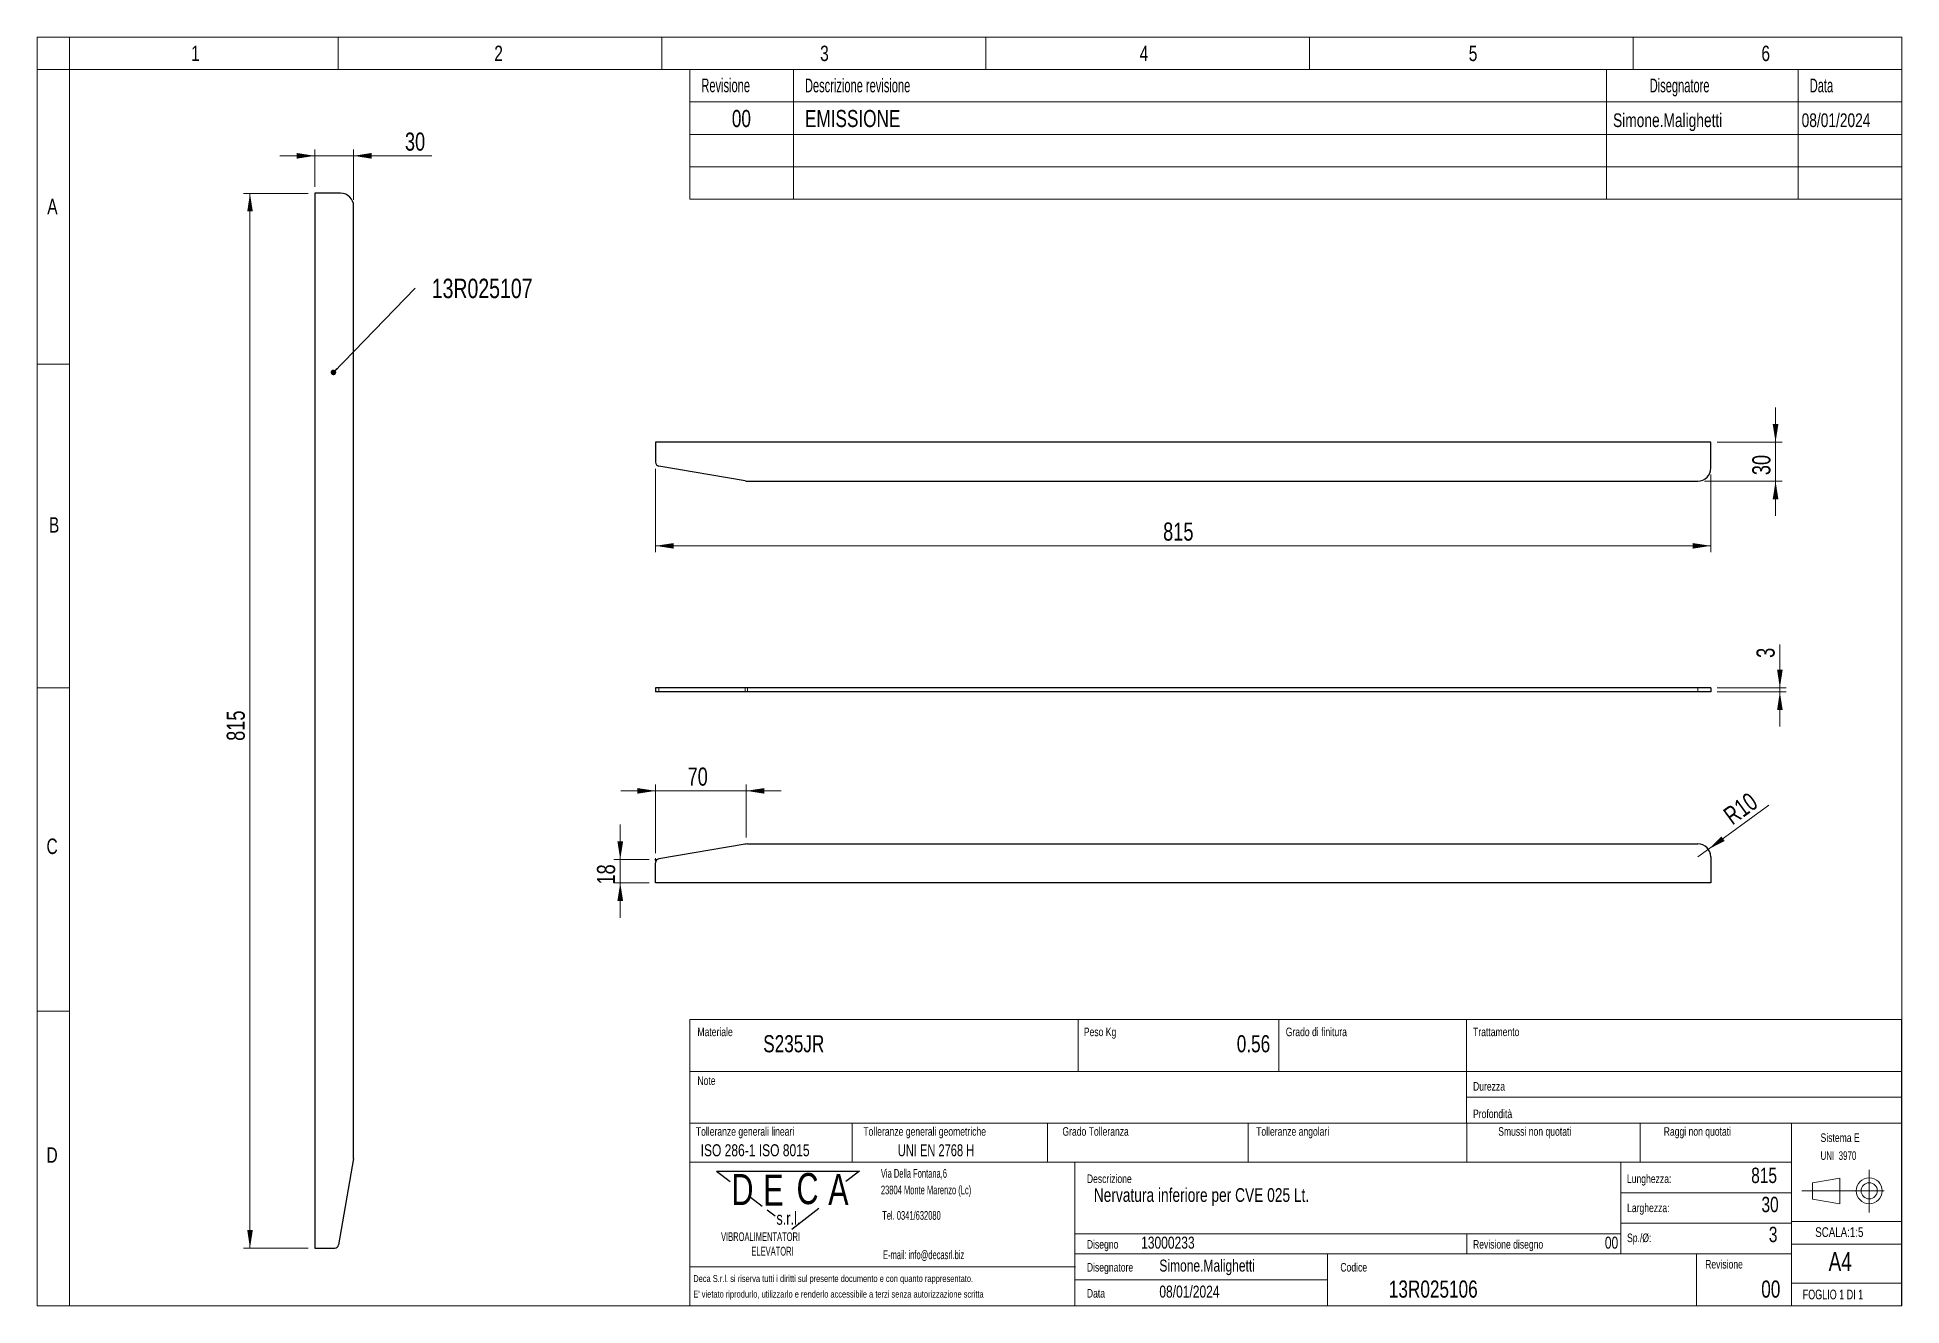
# Model space of a CAD drawing. Header units: millimetres. Extents: x 23 to 1463, y 33 to 1013.
import ezdxf

# ---------------------------------------------------------------- set-up
doc = ezdxf.new("R2010")
doc.units = ezdxf.units.MM
doc.header["$LTSCALE"] = 5
doc.linetypes.add('CENTERX2', pattern=[20.32, 12.7, -2.54, 2.54, -2.54])
doc.linetypes.add('HIDDEN', pattern=[1.905, 1.27, -0.635])
doc.layers.add('FORMAT', color=7, linetype='Continuous')
doc.layers.add('TESTO', color=179, linetype='Continuous')
doc.styles.add('SLDTEXTSTYLE0', font='TXT', dxfattribs={"width": 0.75})
doc.styles.add('SLDTEXTSTYLE1', font='TXT', dxfattribs={"width": 0.605})
doc.styles.add('SLDTEXTSTYLE2', font='TXT', dxfattribs={"width": 0.732984})
doc.styles.add('SLDTEXTSTYLE3', font='TXT', dxfattribs={"width": 0.643617})
doc.styles.add('SLDTEXTSTYLE4', font='TXT', dxfattribs={"width": 0.694444})
doc.styles.add('SLDTEXTSTYLE5', font='TXT', dxfattribs={"width": 0.692308})
doc.dimstyles.new('SLDDIMSTYLE0', dxfattribs={"dimtxt": 14, "dimasz": 14, "dimexe": 0, "dimexo": 0.0625, "dimgap": 3.5, "dimtad": 1, "dimrnd": 1e-09, "dimzin": 12, "dimdsep": 46, "dimtxsty": 'SLDTEXTSTYLE0', "dimsah": 1, "dimcen": 0.09, "dimadec": 0, "dimazin": 3, "dimtfac": 1, "dimtofl": 0, "dimtmove": 0, "dimatfit": 3, "dimfxl": 1, "dimfrac": 2, "dimtolj": 1, "dimtzin": 12, "dimarcsym": 0})
doc.dimstyles.new('SLDDIMSTYLE1', dxfattribs={"dimtxt": 14, "dimasz": 14, "dimexe": 0, "dimexo": 0.0625, "dimgap": 3.5, "dimtad": 1, "dimrnd": 1e-09, "dimzin": 12, "dimdsep": 46, "dimtxsty": 'SLDTEXTSTYLE0', "dimsah": 1, "dimcen": 0.09, "dimadec": 0, "dimazin": 3, "dimtfac": 1, "dimtmove": 0, "dimatfit": 0, "dimfxl": 1, "dimfrac": 2, "dimtolj": 1, "dimtzin": 12, "dimarcsym": 0})
doc.dimstyles.new('SLDDIMSTYLE2', dxfattribs={"dimtxt": 14, "dimasz": 14, "dimexe": 0, "dimexo": 0.0625, "dimgap": 3.5, "dimtad": 1, "dimrnd": 1e-09, "dimzin": 12, "dimdsep": 46, "dimtxsty": 'SLDTEXTSTYLE0', "dimsah": 1, "dimcen": 0, "dimadec": 0, "dimazin": 3, "dimtfac": 1, "dimtofl": 0, "dimtmove": 0, "dimatfit": 3, "dimfxl": 1, "dimfrac": 2, "dimtolj": 1, "dimtzin": 12, "dimarcsym": 0})
doc.dimstyles.new('SLDDIMSTYLE3', dxfattribs={"dimtxt": 0.18, "dimasz": 4.307692, "dimexe": 0, "dimexo": 0.0625, "dimgap": 0, "dimtad": 0, "dimtih": 1, "dimtoh": 1, "dimdec": 0, "dimrnd": 1e-09, "dimzin": 0, "dimdsep": 46, "dimtxsty": 'Standard', "dimblk1": 'DOT', "dimblk2": 'DOT', "dimsah": 1, "dimcen": 0.09, "dimadec": 0, "dimazin": 0, "dimtfac": 4.307692, "dimtdec": 0, "dimtofl": 0, "dimtmove": 0, "dimatfit": 3, "dimldrblk": 'DOT', "dimfxl": 1, "dimfrac": 2, "dimtolj": 1, "dimtzin": 0, "dimarcsym": 0})

# ---------------------------------------------------------------- blocks, each defined once
blk = doc.blocks.new('_D')
at = {"color": 7, "linetype": 'Continuous', "lineweight": 0}
for p, q in [((500.1, 679.6), (500.1, 615.1)), ((1315.1, 675.1), (1315.1, 615.1)), ((500.1, 620.1), (1315.1, 620.1))]:
    blk.add_line(p, q, dxfattribs=at)
at = {"color": 7, "linetype": 'Continuous', "lineweight": 18}
for points in [[(500.1, 620.1), (514.1, 617.9), (514.1, 622.2)], [(1315.1, 620.1), (1301.1, 622.2), (1301.1, 617.9)]]:
    blk.add_solid(points, dxfattribs=at)
at = {"color": 7, "linetype": 'Continuous', "lineweight": 18, "insert": (892.1, 638.1), "char_height": 14, "attachment_point": 1, "style": 'SLDTEXTSTYLE0'}
blk.add_mtext('815', dxfattribs=at)
blk = doc.blocks.new('_D_1')
at = {"color": 7, "linetype": 'Continuous', "lineweight": 0}
for p, q in [((1365.1, 700.1), (1365.1, 727)), ((1320.1, 700.1), (1370.1, 700.1)), ((1365.1, 700.1), (1365.1, 670.1)), ((1310.1, 670.1), (1370.1, 670.1)), ((1365.1, 670.1), (1365.1, 643.2))]:
    blk.add_line(p, q, dxfattribs=at)
at = {"color": 7, "linetype": 'Continuous', "lineweight": 18}
for points in [[(1365.1, 700.1), (1367.3, 714.1), (1362.9, 714.1)], [(1365.1, 670.1), (1362.9, 656.1), (1367.3, 656.1)]]:
    blk.add_solid(points, dxfattribs=at)
at = {"color": 7, "linetype": 'Continuous', "lineweight": 18, "insert": (1347.1, 674.7), "char_height": 14, "attachment_point": 1, "rotation": 90, "style": 'SLDTEXTSTYLE0'}
blk.add_mtext('30', dxfattribs=at)
blk = doc.blocks.new('_D_2')
at = {"color": 7, "linetype": 'Continuous', "lineweight": 0}
for p, q in [((1368.4, 510.3), (1368.4, 543.8)), ((1320.1, 510.3), (1373.4, 510.3)), ((1320.1, 507.3), (1373.4, 507.3)), ((1368.4, 510.3), (1368.4, 507.3)), ((1368.4, 507.3), (1368.4, 480.4))]:
    blk.add_line(p, q, dxfattribs=at)
at = {"color": 7, "linetype": 'Continuous', "lineweight": 18}
for points in [[(1368.4, 510.3), (1370.6, 524.3), (1366.3, 524.3)], [(1368.4, 507.3), (1366.3, 493.3), (1370.6, 493.3)]]:
    blk.add_solid(points, dxfattribs=at)
at = {"color": 7, "linetype": 'Continuous', "lineweight": 18, "insert": (1350.4, 533.5), "char_height": 14, "attachment_point": 1, "rotation": 90, "style": 'SLDTEXTSTYLE0'}
blk.add_mtext('3', dxfattribs=at)
blk = doc.blocks.new('_D_3')
at = {"color": 7, "linetype": 'Continuous', "lineweight": 0}
for p, q in [((472.8, 377.7), (472.8, 404.7)), ((495.1, 377.7), (467.8, 377.7)), ((472.8, 377.7), (472.8, 359.7)), ((495.1, 359.7), (467.8, 359.7)), ((472.8, 359.7), (472.8, 332.8))]:
    blk.add_line(p, q, dxfattribs=at)
at = {"color": 7, "linetype": 'Continuous', "lineweight": 18}
for points in [[(472.8, 377.7), (475, 391.7), (470.6, 391.7)], [(472.8, 359.7), (470.6, 345.7), (475, 345.7)]]:
    blk.add_solid(points, dxfattribs=at)
at = {"color": 7, "linetype": 'Continuous', "lineweight": 18, "insert": (454.8, 358.4), "char_height": 14, "attachment_point": 1, "rotation": 90, "style": 'SLDTEXTSTYLE0'}
blk.add_mtext('18', dxfattribs=at)
blk = doc.blocks.new('_D_4')
at = {"color": 7, "linetype": 'Continuous', "lineweight": 0}
for p, q in [((500.1, 382.7), (500.1, 435.8)), ((570.1, 394.7), (570.1, 435.8)), ((500.1, 430.8), (473.2, 430.8)), ((500.1, 430.8), (570.1, 430.8)), ((570.1, 430.8), (597, 430.8))]:
    blk.add_line(p, q, dxfattribs=at)
at = {"color": 7, "linetype": 'Continuous', "lineweight": 18}
for points in [[(500.1, 430.8), (486.1, 432.9), (486.1, 428.6)], [(570.1, 430.8), (584.1, 428.6), (584.1, 432.9)]]:
    blk.add_solid(points, dxfattribs=at)
at = {"color": 7, "linetype": 'Continuous', "lineweight": 18, "insert": (524.8, 448.8), "char_height": 14, "attachment_point": 1, "style": 'SLDTEXTSTYLE0'}
blk.add_mtext('70', dxfattribs=at)
blk = doc.blocks.new('_D_5')
at = {"color": 7, "linetype": 'Continuous', "lineweight": 0}
for q in [(1359.9, 419.6), (1305.1, 379.7)]:
    blk.add_line((1313.2, 385.6), q, dxfattribs=at)
at = {"color": 7, "linetype": 'Continuous', "lineweight": 18}
blk.add_solid([(1313.2, 385.6), (1325.8, 392.1), (1323.2, 395.6)], dxfattribs=at)
at = {"color": 7, "linetype": 'Continuous', "lineweight": 18, "insert": (1323.5, 415.2), "char_height": 14, "attachment_point": 1, "rotation": 36.0436, "style": 'SLDTEXTSTYLE0'}
blk.add_mtext('R10', dxfattribs=at)
blk = doc.blocks.new('_D_6')
at = {"color": 7, "linetype": 'Continuous', "lineweight": 0}
for p, q in [((231.8, 892.4), (181.8, 892.4)), ((186.8, 892.4), (186.8, 77.4)), ((231.8, 77.4), (181.8, 77.4))]:
    blk.add_line(p, q, dxfattribs=at)
at = {"color": 7, "linetype": 'Continuous', "lineweight": 18}
for points in [[(186.8, 892.4), (184.7, 878.4), (189, 878.4)], [(186.8, 77.4), (189, 91.4), (184.7, 91.4)]]:
    blk.add_solid(points, dxfattribs=at)
at = {"color": 7, "linetype": 'Continuous', "lineweight": 18, "insert": (168.8, 469.4), "char_height": 14, "attachment_point": 1, "rotation": 90, "style": 'SLDTEXTSTYLE0'}
blk.add_mtext('815', dxfattribs=at)
blk = doc.blocks.new('_D_7')
at = {"color": 7, "linetype": 'Continuous', "lineweight": 0}
for p, q in [((236.8, 897.4), (236.8, 926.4)), ((266.8, 887.4), (266.8, 926.4)), ((236.8, 921.4), (209.9, 921.4)), ((236.8, 921.4), (266.8, 921.4)), ((266.8, 921.4), (327.2, 921.4))]:
    blk.add_line(p, q, dxfattribs=at)
at = {"color": 7, "linetype": 'Continuous', "lineweight": 18}
for points in [[(236.8, 921.4), (222.8, 923.6), (222.8, 919.2)], [(266.8, 921.4), (280.8, 919.2), (280.8, 923.6)]]:
    blk.add_solid(points, dxfattribs=at)
at = {"color": 7, "linetype": 'Continuous', "lineweight": 18, "insert": (306.5, 939.4), "char_height": 14, "attachment_point": 1, "style": 'SLDTEXTSTYLE0'}
blk.add_mtext('30', dxfattribs=at)
blk = doc.blocks.new('SW_NOTE_0')
at = {"color": 0, "linetype": 'Continuous', "lineweight": 0, "insert": (51.8, 7.2), "char_height": 15, "attachment_point": 2, "style": 'SLDTEXTSTYLE0'}
blk.add_mtext('13R025107', dxfattribs=at)
blk = doc.blocks.new('_Dot')
at = {"color": 0, "linetype": 'ByBlock', "lineweight": -2}
blk.add_line((-0.5, 0), (-1, 0), dxfattribs=at)
at = {"color": 0, "linetype": 'ByBlock', "const_width": 0.5}
blk.add_lwpolyline([(-0.25, 0, 1), (0.25, 0, 1)], format="xyb", close=True, dxfattribs=at)

msp = doc.modelspace()

# ---------------------------------------------------------------- linework, layer by layer
at = {"color": 7, "linetype": 'Continuous', "lineweight": 18}
for p, q in [((22.536, 987.991), (22.536, 1012.991)), ((22.536, 1012.991), (47.536, 1012.991)), ((47.536, 1012.991), (1462.536, 1012.991)), ((47.536, 987.991), (47.536, 1012.991)), ((255.036, 1012.991), (255.036, 987.991)), ((505.036, 1012.991), (505.036, 987.991)), ((755.036, 1012.991), (755.036, 987.991)), ((1005.036, 1012.991), (1005.036, 987.991)), ((1255.036, 1012.991), (1255.036, 987.991)), ((1462.536, 1012.991), (1462.536, 987.991)), ((22.536, 32.991), (22.536, 987.991)), ((22.536, 987.991), (47.536, 987.991)), ((47.536, 32.991), (47.536, 987.991)), ((47.536, 987.991), (1462.536, 987.991)), ((1462.536, 987.991), (526.536, 987.991)), ((526.536, 987.991), (1462.536, 987.991)), ((526.536, 962.991), (526.536, 987.991)), ((526.536, 987.991), (1462.536, 987.991)), ((606.536, 962.991), (606.536, 987.991)), ((1234.596, 962.991), (1234.596, 987.991)), ((1382.536, 962.991), (1382.536, 987.991)), ((1462.536, 32.991), (1462.536, 987.991)), ((1462.536, 962.991), (1462.536, 987.991)), ((1462.536, 962.991), (1462.536, 987.991)), ((526.536, 962.991), (1462.536, 962.991)), ((526.536, 962.991), (526.536, 887.991)), ((606.536, 962.991), (606.536, 887.991)), ((1234.596, 962.991), (1234.596, 887.991)), ((1382.536, 962.991), (1382.536, 887.991)), ((1462.536, 962.991), (1462.536, 887.991)), ((1462.536, 962.991), (1462.536, 887.991)), ((526.536, 937.991), (1462.536, 937.991)), ((526.536, 912.991), (1462.536, 912.991)), ((526.536, 887.991), (1462.536, 887.991)), ((47.536, 760.491), (22.536, 760.491)), ((47.536, 510.491), (22.536, 510.491)), ((47.536, 260.491), (22.536, 260.491)), ((526.481, 254.004), (526.481, 33.004)), ((526.481, 254.004), (1462.482, 254.004)), ((826.481, 254.004), (826.481, 214.004)), ((981.481, 254.004), (981.481, 214.004)), ((1126.481, 214.004), (1126.481, 254.004)), ((1462.482, 254.004), (1462.482, 33.004)), ((1462.536, 253.991), (1462.536, 32.991)), ((526.481, 214.004), (1462.482, 214.004)), ((1126.481, 214.004), (1126.481, 173.999)), ((1126.481, 194.004), (1462.482, 194.004)), ((526.481, 173.999), (1462.482, 173.999)), ((651.814, 173.999), (651.814, 144.004)), ((802.801, 173.999), (802.801, 144.004)), ((957.702, 173.999), (957.702, 144.004)), ((1126.563, 173.999), (1126.563, 144.004)), ((1260.539, 173.999), (1260.539, 144.004)), ((1377.481, 173.999), (1377.481, 33.004)), ((526.481, 144.004), (823.981, 144.004)), ((823.981, 144.004), (823.981, 33.004)), ((823.981, 144.004), (1377.481, 144.004)), ((1245.635, 144.004), (1245.635, 120.337)), ((1414.856, 131.645), (1393.586, 127.895)), ((1414.856, 131.645), (1414.754, 111.645)), ((1245.635, 120.337), (1245.635, 96.671)), ((1245.635, 120.337), (1377.481, 120.337)), ((1393.586, 127.895), (1393.586, 115.395)), ((1414.754, 111.645), (1393.586, 115.395)), ((823.981, 88.504), (1245.635, 88.504)), ((1126.563, 88.504), (1126.563, 73.004)), ((1245.635, 96.671), (1245.635, 73.004)), ((1245.635, 96.671), (1377.481, 96.671)), ((1377.481, 98.004), (1462.482, 98.004)), ((1377.482, 98.004), (1462.482, 98.004)), ((1377.482, 98.004), (1377.482, 33.004)), ((823.981, 73.004), (1377.481, 73.004)), ((1019.086, 73.004), (1019.086, 33.004)), ((1304.012, 73.004), (1304.012, 33.004)), ((1377.482, 80.504), (1462.482, 80.504)), ((526.481, 63.004), (824.308, 63.004)), ((1019.086, 53.004), (823.981, 53.004)), ((1377.482, 50.504), (1462.482, 50.504)), ((22.536, 32.991), (47.536, 32.991)), ((47.536, 32.991), (1462.536, 32.991)), ((526.481, 33.004), (1462.482, 33.004)), ((526.482, 33.004), (1462.482, 33.004)), ((526.535, 32.991), (1462.536, 32.991))]:
    msp.add_line(p, q, dxfattribs=at)
at = {"color": 7, "linetype": 'Continuous', "lineweight": 25}
for p, q in [((236.848, 892.448), (236.848, 77.448)), ((256.848, 892.448), (236.848, 892.448)), ((266.848, 148.298), (266.848, 882.448)), ((1315.101, 700.094), (500.101, 700.094)), ((500.101, 700.094), (500.101, 684.623)), ((1315.101, 680.094), (1315.101, 700.094)), ((569.262, 670.238), (502.594, 681.667)), ((570.952, 670.094), (1305.101, 670.094)), ((500.101, 510.291), (500.101, 507.291)), ((1315.101, 510.291), (500.101, 510.291)), ((1315.101, 507.291), (500.101, 507.291)), ((1315.101, 510.291), (1315.101, 507.291)), ((569.262, 389.598), (502.594, 378.17)), ((570.952, 389.742), (1305.101, 389.742)), ((500.101, 359.742), (500.101, 375.213)), ((1315.101, 379.742), (1315.101, 359.742)), ((1315.101, 359.742), (500.101, 359.742)), ((266.704, 146.609), (255.275, 79.941)), ((236.848, 77.448), (252.319, 77.448))]:
    msp.add_line(p, q, dxfattribs=at)
at = {"color": 7, "linetype": 'HIDDEN', "lineweight": 18}
for p, q in [((502.594, 507.291), (502.594, 510.291)), ((569.262, 510.291), (569.262, 507.291)), ((570.952, 507.291), (570.952, 510.291)), ((1305.101, 510.291), (1305.101, 507.291))]:
    msp.add_line(p, q, dxfattribs=at)
at = {"color": 7, "linetype": 'Continuous', "lineweight": 0}
for p, q in [((569.952, 389.742), (569.101, 389.742)), ((569.952, 389.742), (569.101, 389.742)), ((569.952, 389.742), (569.101, 389.742)), ((570.248, 389.767), (571.087, 389.911)), ((570.248, 389.767), (571.087, 389.911)), ((570.248, 389.767), (571.087, 389.911)), ((501.608, 378.001), (499.115, 377.573)), ((500.101, 376.213), (500.101, 378.742))]:
    msp.add_line(p, q, dxfattribs=at)
at = {"color": 7, "linetype": 'CENTERX2', "lineweight": 18}
for p, q in [((1437.45, 138.048), (1437.45, 105.074)), ((1385.484, 121.788), (1452.973, 121.788))]:
    msp.add_line(p, q, dxfattribs=at)
at = {"color": 7, "linetype": 'Continuous', "lineweight": 18}
for radius in [10, 6.25]:
    msp.add_circle((1437.45, 121.788), radius, dxfattribs=at)
at = {"color": 7, "linetype": 'Continuous', "lineweight": 25}
for centre, radius, start, end in [((256.848, 882.448), 10, 0, 90), ((503.101, 684.623), 3, 180, 260.272421), ((1305.101, 680.094), 10, 270, 0), ((570.952, 680.094), 10, 260.272421, 270), ((570.952, 379.742), 10, 90, 99.727579), ((1305.101, 379.742), 10, 0, 90), ((503.101, 375.213), 3, 99.727579, 180), ((256.848, 148.298), 10, 350.272421, 0), ((252.319, 80.448), 3, 270, 350.272421)]:
    msp.add_arc(centre, radius, start, end, dxfattribs=at)
at = {"layer": 'TESTO'}
for p, q in [((547.239, 137.044), (657.594, 137.044)), ((547.239, 137.044), (557.621, 129.068)), ((657.594, 137.044), (647.121, 128.998)), ((573.386, 116.957), (582.422, 110.016)), ((586.243, 107.14), (592.35, 102.36)), ((626.23, 108.129), (605.242, 92.006))]:
    msp.add_line(p, q, dxfattribs=at)

# ---------------------------------------------------------------- block references
at = {"color": 7, "linetype": 'Continuous', "lineweight": 0}
msp.add_blockref('SW_NOTE_0', (314.316, 819.253), dxfattribs=at)

# ---------------------------------------------------------------- texts
for s, insert, char_height, attachment_point, style in [('1', (141.281, 1006.507), 11.906, 1, 'SLDTEXTSTYLE0'), ('2', (375.513, 1006.507), 11.906, 1, 'SLDTEXTSTYLE0'), ('3', (627.17, 1006.507), 11.906, 1, 'SLDTEXTSTYLE0'), ('4', (873.969, 1006.507), 11.906, 1, 'SLDTEXTSTYLE0'), ('5', (1128.136, 1006.507), 11.906, 1, 'SLDTEXTSTYLE0'), ('6', (1354.179, 1006.507), 11.906, 1, 'SLDTEXTSTYLE0'), ('Revisione', (535.434, 981.135), 10.5833, 1, 'SLDTEXTSTYLE1'), ('Descrizione revisione', (615.443, 981.044), 10.58333, 1, 'SLDTEXTSTYLE1'), ('Disegnatore', (1267.907, 981.044), 10.58333, 1, 'SLDTEXTSTYLE1'), ('Data', (1391.5, 981.044), 10.5833, 1, 'SLDTEXTSTYLE1'), ('00', (558.973, 956.839), 13.2292, 1, 'SLDTEXTSTYLE0'), ('EMISSIONE', (615.443, 956.839), 13.2292, 1, 'SLDTEXTSTYLE0'), ('Simone.Malighetti', (1239.594, 954.208), 10.58333, 1, 'SLDTEXTSTYLE0'), ('08/01/2024', (1385.24, 954.208), 10.5833, 1, 'SLDTEXTSTYLE0'), ('A', (30.241, 888.203), 11.906, 1, 'SLDTEXTSTYLE0'), ('B', (31.564, 642.228), 11.906, 1, 'SLDTEXTSTYLE0'), ('C', (29.668, 393.897), 11.906, 1, 'SLDTEXTSTYLE0'), ('Materiale', (532.393, 247.868), 6.6146, 1, 'SLDTEXTSTYLE0'), ('Peso Kg', (830.828, 247.868), 6.6146, 1, 'SLDTEXTSTYLE0'), ('Grado di finitura', (986.808, 247.868), 6.61458, 1, 'SLDTEXTSTYLE0'), ('Trattamento', (1131.481, 247.868), 6.61458, 1, 'SLDTEXTSTYLE0'), ('S235JR', (583.203, 242.018), 13.2292, 1, 'SLDTEXTSTYLE0'), ('0.56', (974.779, 242.018), 13.2292, 3, 'SLDTEXTSTYLE0'), ('Note', (532.393, 210.202), 6.6146, 1, 'SLDTEXTSTYLE0'), ('Durezza', (1131.436, 205.812), 6.6146, 1, 'SLDTEXTSTYLE0'), ('Profondità', (1131.436, 184.548), 6.6146, 1, 'SLDTEXTSTYLE0'), ('Tolleranze generali lineari', (531.208, 170.935), 6.61458, 1, 'SLDTEXTSTYLE0'), ('Tolleranze generali geometriche', (660.53, 170.935), 6.61458, 1, 'SLDTEXTSTYLE0'), ('Grado Tolleranza', (814.329, 170.935), 6.61458, 1, 'SLDTEXTSTYLE0'), ('Tolleranze angolari', (963.933, 170.935), 6.61458, 1, 'SLDTEXTSTYLE0'), ('Smussi non quotati', (1150.899, 170.935), 6.61458, 1, 'SLDTEXTSTYLE0'), ('Raggi non quotati', (1278.712, 170.935), 6.61458, 1, 'SLDTEXTSTYLE0'), ('Sistema E', (1399.838, 166.117), 6.6146, 1, 'SLDTEXTSTYLE0'), ('D', (29.668, 155.359), 11.906, 1, 'SLDTEXTSTYLE0'), ('ISO 286-1 ISO 8015', (534.862, 157.734), 9.26042, 1, 'SLDTEXTSTYLE0'), ('UNI EN 2768 H', (687.103, 157.734), 9.26042, 1, 'SLDTEXTSTYLE5'), ('UNI  3970', (1399.838, 152.298), 6.6146, 1, 'SLDTEXTSTYLE4'), ('Descrizione', (833.184, 134.402), 6.61458, 1, 'SLDTEXTSTYLE0'), ('Lunghezza:', (1250.318, 134.402), 6.6146, 1, 'SLDTEXTSTYLE0'), ('815', (1366.215, 139.666), 11.9062, 3, 'SLDTEXTSTYLE0'), ('Nervatura inferiore per CVE 025 Lt.', (838.535, 123.811), 10.58333, 1, 'SLDTEXTSTYLE0'), ('30', (1367.499, 117.162), 11.9062, 3, 'SLDTEXTSTYLE0'), ('Larghezza:', (1250.397, 111.899), 6.6146, 1, 'SLDTEXTSTYLE0'), ('13000233', (875.09, 86.355), 9.2604, 1, 'SLDTEXTSTYLE0'), ('00', (1243.572, 86.355), 9.2604, 3, 'SLDTEXTSTYLE0'), ('Sp./Ø:', (1250.397, 88.761), 6.6146, 1, 'SLDTEXTSTYLE0'), ('3', (1366.55, 94.025), 11.906, 3, 'SLDTEXTSTYLE0'), ('SCALA:1:5', (1395.734, 93.602), 7.5, 1, 'SLDTEXTSTYLE0'), ('Disegno', (833.184, 83.724), 6.6146, 1, 'SLDTEXTSTYLE0'), ('Revisione disegno', (1131.436, 83.724), 6.61458, 1, 'SLDTEXTSTYLE0'), ('A4', (1406.074, 74.469), 14.5521, 1, 'SLDTEXTSTYLE0'), ('Disegnatore', (833.184, 65.984), 6.61458, 1, 'SLDTEXTSTYLE0'), ('Simone.Malighetti', (889.162, 68.615), 9.26042, 1, 'SLDTEXTSTYLE0'), ('Codice', (1028.985, 65.984), 6.6146, 1, 'SLDTEXTSTYLE0'), ('Revisione', (1310.731, 68.342), 6.6146, 1, 'SLDTEXTSTYLE0'), ('Deca S.r.l. si riserva tutti i diritti sul presente documento e con quanto rappresentato.', (529.189, 56.63), 5.29167, 1, 'SLDTEXTSTYLE0'), ("E' vietato riprodurlo, utilizzarlo e renderlo accessibile a terzi senza autorizzazione scritta", (529.189, 44.575), 5.29167, 1, 'SLDTEXTSTYLE0'), ('Data', (833.184, 45.89), 6.6146, 1, 'SLDTEXTSTYLE0'), ('08/01/2024', (889.162, 48.522), 9.2604, 1, 'SLDTEXTSTYLE0'), ('13R025106', (1066.421, 52.469), 13.2292, 1, 'SLDTEXTSTYLE0'), ('00', (1368.808, 52.469), 13.2292, 3, 'SLDTEXTSTYLE0'), ('FOGLIO 1 DI 1', (1386.098, 45.426), 7.5, 1, 'SLDTEXTSTYLE5')]:
    msp.add_mtext(s, dxfattribs=dict(at, insert=insert, char_height=char_height, attachment_point=attachment_point, style=style))
at = {"layer": 'FORMAT', "char_height": 6.75, "attachment_point": 1, "style": 'SLDTEXTSTYLE3'}
for s, insert in [('Via Della Fontana,6', (674.11, 138.598)), ('23804 Monte Marenzo (Lc)', (674.11, 125.799)), ('Tel. 0341/632080', (675.114, 106.133)), ('VIBROALIMENTATORI', (550.659, 89.705)), ('ELEVATORI', (574.111, 78.494)), ('E-mail: info@decasrl.biz', (675.763, 75.715))]:
    msp.add_mtext(s, dxfattribs=dict(at, insert=insert))
at = {"layer": 'TESTO', "attachment_point": 1, "style": 'SLDTEXTSTYLE2'}
for s, insert, char_height in [('D', (558.695, 134.78), 24), ('E', (583.203, 134.249), 24), ('C', (608.948, 135.48), 24), ('A', (633.436, 134.78), 24), ('s.r.l.', (593.383, 105.568), 10)]:
    msp.add_mtext(s, dxfattribs=dict(at, insert=insert, char_height=char_height))

# ---------------------------------------------------------------- dimensions: what is measured, and where the dimension line sits
at = {"color": 7, "linetype": 'Continuous', "lineweight": 18}
for base, p1, p2, dimstyle, picture, middle in [((266.848, 921.4), (236.848, 892.448), (266.848, 882.448), 'SLDDIMSTYLE1', '_D_7', (316.848, 921.4)), ((1315.101, 620.094), (500.101, 684.623), (1315.101, 680.094), 'SLDDIMSTYLE0', '_D', (907.601, 620.094)), ((570.101, 430.783), (500.101, 377.742), (570.101, 389.742), 'SLDDIMSTYLE1', '_D_4', (535.101, 430.783))]:
    dim = msp.add_linear_dim(base=base, p1=p1, p2=p2, dimstyle=dimstyle, dxfattribs=at)
    dim.commit()
    dim.dimension.update_dxf_attribs({"geometry": picture, "text_midpoint": middle, "dimtype": 160})
for base, p1, p2, dimstyle, picture, middle in [((186.848, 77.448), (236.848, 892.448), (236.848, 77.448), 'SLDDIMSTYLE0', '_D_6', (186.848, 484.948)), ((1365.101, 670.094), (1315.101, 700.094), (1305.101, 670.094), 'SLDDIMSTYLE1', '_D_1', (1365.101, 685.094)), ((1368.425, 507.291), (1315.101, 510.291), (1315.101, 507.291), 'SLDDIMSTYLE1', '_D_2', (1368.425, 538.648)), ((472.801, 359.742), (500.101, 377.742), (500.101, 359.742), 'SLDDIMSTYLE1', '_D_3', (472.801, 368.742))]:
    dim = msp.add_linear_dim(base=base, p1=p1, p2=p2, angle=90, dimstyle=dimstyle, dxfattribs=at)
    dim.commit()
    dim.dimension.update_dxf_attribs({"geometry": picture, "text_midpoint": middle, "dimtype": 160})
dim = msp.add_radius_dim(center=(1305.101, 379.742), mpoint=(1313.187, 385.626), dimstyle='SLDDIMSTYLE2', dxfattribs=at)
dim.commit()
dim.dimension.update_dxf_attribs({"geometry": '_D_5', "text_midpoint": (1347.856, 410.855), "dimtype": 164})

# ---------------------------------------------------------------- leaders
at = {"color": 7, "linetype": 'Continuous', "lineweight": 0}
msp.add_leader([(251.248, 754.045), (314.316, 819.253)], dimstyle='SLDDIMSTYLE3', dxfattribs=at)

doc.saveas('drawing.dxf')
